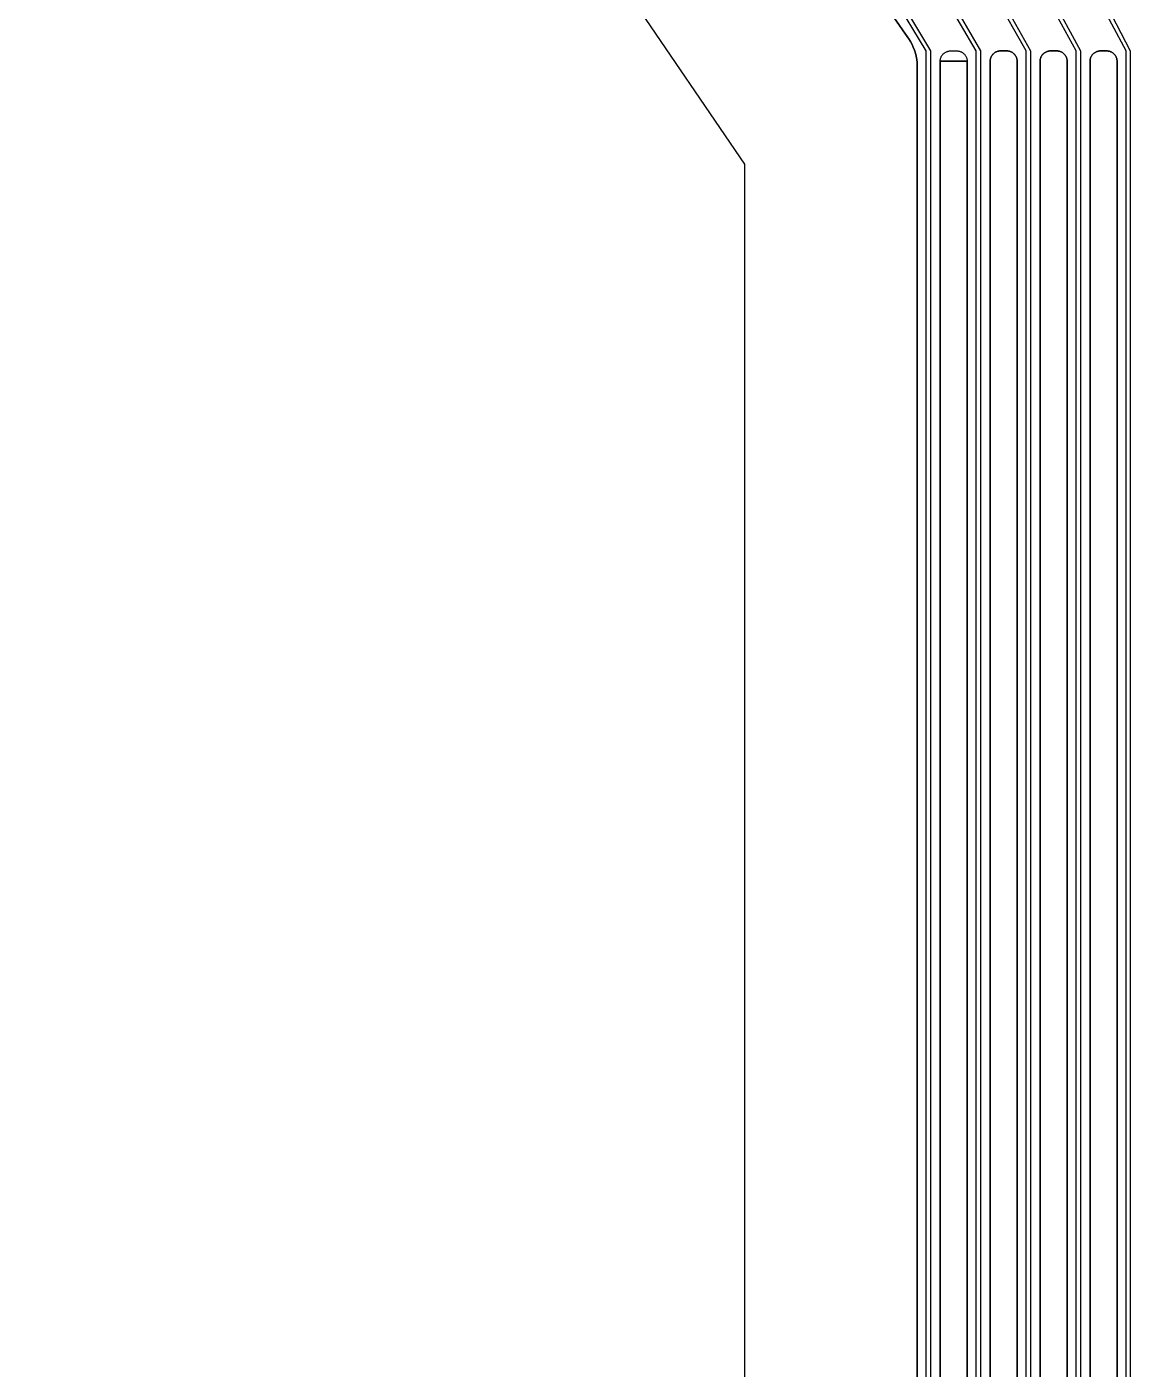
# Model space of a CAD drawing. Extents: x -2057 to 2225, y -44 to 31181.
# Drawn here: x -1120 to -589, y 8407 to 9052 of the extents above; entities that cross this region are included whole.
import ezdxf

# ---------------------------------------------------------------- set-up
doc = ezdxf.new("R2010")
doc.units = 0
for name, color, linetype in [('etching', 7, 'CONTINUOUS'), ('L2D0_etching2', 4, 'CONTINUOUS'), ('L3D0_etching3', 5, 'CONTINUOUS'), ('metalization', 8, 'CONTINUOUS'), ('polyimide', 9, 'CONTINUOUS'), ('polyimide_etch_borders', 10, 'CONTINUOUS')]:
    doc.layers.add(name, color=color, linetype=linetype)

msp = doc.modelspace()

# ---------------------------------------------------------------- linework, layer by layer
at = {"layer": 'etching'}
for points in [[(1890.612, 20342.595), (1890.612, 10404.624), (907.37, 8971.06), (907.37, 3311.52), (208.395, -1.125), (80.82, -44.08), (0, 0), (-775.12, 3311.52), (-775.12, 8985.76), (-1736.396, 10397.27), (-1736.396, 20343.044)], [(-1539.603, 10258.824), (-696.675, 9046.655), (-696.241, 9046.031), (-695.45, 9044.732), (-694.74, 9043.387), (-694.112, 9042.001), (-693.57, 9040.58), (-693.116, 9039.128), (-692.75, 9037.652), (-692.475, 9036.156), (-692.292, 9034.646), (-692.2, 9033.127), (-692.2, 9032.365), (-692.208, 3592.185)], [(-657.208, 3492.185), (-657.208, 9035.371), (-657.189, 9035.673), (-657.153, 9035.973), (-657.099, 9036.27), (-657.026, 9036.563), (-656.936, 9036.852), (-656.829, 9037.134), (-656.705, 9037.41), (-656.565, 9037.677), (-656.408, 9037.936), (-656.237, 9038.185), (-656.05, 9038.423), (-655.85, 9038.649), (-655.636, 9038.862), (-655.41, 9039.063), (-655.172, 9039.249), (-654.924, 9039.421), (-654.665, 9039.577), (-654.398, 9039.717), (-654.122, 9039.842), (-653.839, 9039.949), (-653.551, 9040.039), (-653.258, 9040.111), (-652.96, 9040.165), (-652.66, 9040.202), (-652.359, 9040.22), (-649.057, 9040.22), (-648.755, 9040.202), (-648.455, 9040.165), (-648.158, 9040.111), (-647.864, 9040.039), (-647.576, 9039.949), (-647.293, 9039.842), (-647.018, 9039.717), (-646.75, 9039.577), (-646.492, 9039.421), (-646.243, 9039.249), (-646.005, 9039.063), (-645.779, 9038.862), (-645.565, 9038.649), (-645.365, 9038.423), (-645.179, 9038.185), (-645.007, 9037.936), (-644.851, 9037.677), (-644.71, 9037.41), (-644.586, 9037.134), (-644.479, 9036.852), (-644.389, 9036.563), (-644.317, 9036.27), (-644.262, 9035.973), (-644.226, 9035.673), (-644.208, 9035.371), (-644.208, 3392.185)], [(-633.208, 3392.185), (-633.208, 9035.377), (-633.188, 9035.691), (-633.149, 9036.003), (-633.09, 9036.311), (-633.012, 9036.616), (-632.914, 9036.915), (-632.799, 9037.207), (-632.665, 9037.491), (-632.514, 9037.766), (-632.345, 9038.032), (-632.16, 9038.286), (-631.96, 9038.528), (-631.745, 9038.757), (-631.516, 9038.972), (-631.274, 9039.173), (-631.02, 9039.357), (-630.754, 9039.526), (-630.479, 9039.677), (-630.194, 9039.811), (-629.902, 9039.927), (-629.603, 9040.024), (-629.299, 9040.102), (-628.99, 9040.161), (-628.678, 9040.2), (-628.365, 9040.22), (-625.057, 9040.22), (-624.755, 9040.202), (-624.455, 9040.165), (-624.158, 9040.111), (-623.864, 9040.039), (-623.576, 9039.949), (-623.293, 9039.842), (-623.018, 9039.717), (-622.75, 9039.577), (-622.492, 9039.421), (-622.243, 9039.249), (-622.005, 9039.063), (-621.779, 9038.862), (-621.565, 9038.649), (-621.365, 9038.423), (-621.179, 9038.185), (-621.007, 9037.936), (-620.851, 9037.677), (-620.71, 9037.41), (-620.586, 9037.134), (-620.479, 9036.852), (-620.389, 9036.563), (-620.317, 9036.27), (-620.262, 9035.973), (-620.226, 9035.673), (-620.208, 9035.371), (-620.208, 3292.185)], [(-609.208, 3292.185), (-609.208, 9035.377), (-609.188, 9035.691), (-609.149, 9036.003), (-609.09, 9036.311), (-609.012, 9036.616), (-608.914, 9036.915), (-608.799, 9037.207), (-608.665, 9037.491), (-608.514, 9037.766), (-608.345, 9038.032), (-608.16, 9038.286), (-607.96, 9038.528), (-607.745, 9038.757), (-607.516, 9038.972), (-607.274, 9039.173), (-607.02, 9039.357), (-606.754, 9039.526), (-606.479, 9039.677), (-606.194, 9039.811), (-605.902, 9039.927), (-605.603, 9040.024), (-605.299, 9040.102), (-604.99, 9040.161), (-604.678, 9040.2), (-604.365, 9040.22), (-601.057, 9040.22), (-600.755, 9040.202), (-600.455, 9040.165), (-600.158, 9040.111), (-599.864, 9040.039), (-599.576, 9039.949), (-599.293, 9039.842), (-599.018, 9039.717), (-598.75, 9039.577), (-598.492, 9039.421), (-598.243, 9039.249), (-598.005, 9039.063), (-597.779, 9038.862), (-597.565, 9038.649), (-597.365, 9038.423), (-597.179, 9038.185), (-597.007, 9037.936), (-596.851, 9037.677), (-596.71, 9037.41), (-596.586, 9037.134), (-596.479, 9036.852), (-596.389, 9036.563), (-596.317, 9036.27), (-596.262, 9035.973), (-596.226, 9035.673), (-596.208, 9035.371), (-596.208, 3192.185)], [(-681.208, 3592.185), (-681.208, 9035.365), (-668.208, 9035.365), (-668.208, 3492.185)]]:
    msp.add_lwpolyline(points, dxfattribs=at)
at = {"layer": 'L2D0_etching2'}
msp.add_lwpolyline([(1890.612, 20342.595), (1890.612, 10404.624), (907.37, 8971.06), (907.37, 3311.52), (208.395, -1.125), (80.82, -44.08), (0, 0), (-775.12, 3311.52), (-775.12, 8985.76), (-1736.396, 10397.27), (-1736.396, 20343.044)], dxfattribs=at)
at = {"layer": 'L3D0_etching3'}
for points in [[(1890.612, 20342.595), (1890.612, 10404.624), (907.37, 8971.06), (907.37, 3311.52), (208.395, -1.125), (80.82, -44.08), (0, 0), (-775.12, 3311.52), (-775.12, 8985.76), (-1736.396, 10397.27), (-1736.396, 20343.044)], [(-1539.603, 10258.824), (-696.675, 9046.655), (-696.241, 9046.031), (-695.45, 9044.732), (-694.74, 9043.387), (-694.112, 9042.001), (-693.57, 9040.58), (-693.116, 9039.128), (-692.75, 9037.652), (-692.475, 9036.156), (-692.292, 9034.646), (-692.2, 9033.127), (-692.2, 9032.365), (-692.208, 3592.185)], [(-657.208, 3492.185), (-657.208, 9035.371), (-657.189, 9035.673), (-657.153, 9035.973), (-657.099, 9036.27), (-657.026, 9036.563), (-656.936, 9036.852), (-656.829, 9037.134), (-656.705, 9037.41), (-656.565, 9037.677), (-656.408, 9037.936), (-656.237, 9038.185), (-656.05, 9038.423), (-655.85, 9038.649), (-655.636, 9038.862), (-655.41, 9039.063), (-655.172, 9039.249), (-654.924, 9039.421), (-654.665, 9039.577), (-654.398, 9039.717), (-654.122, 9039.842), (-653.839, 9039.949), (-653.551, 9040.039), (-653.258, 9040.111), (-652.96, 9040.165), (-652.66, 9040.202), (-652.359, 9040.22), (-649.057, 9040.22), (-648.755, 9040.202), (-648.455, 9040.165), (-648.158, 9040.111), (-647.864, 9040.039), (-647.576, 9039.949), (-647.293, 9039.842), (-647.018, 9039.717), (-646.75, 9039.577), (-646.492, 9039.421), (-646.243, 9039.249), (-646.005, 9039.063), (-645.779, 9038.862), (-645.565, 9038.649), (-645.365, 9038.423), (-645.179, 9038.185), (-645.007, 9037.936), (-644.851, 9037.677), (-644.71, 9037.41), (-644.586, 9037.134), (-644.479, 9036.852), (-644.389, 9036.563), (-644.317, 9036.27), (-644.262, 9035.973), (-644.226, 9035.673), (-644.208, 9035.371), (-644.208, 3392.185)], [(-633.208, 3392.185), (-633.208, 9035.377), (-633.188, 9035.691), (-633.149, 9036.003), (-633.09, 9036.311), (-633.012, 9036.616), (-632.914, 9036.915), (-632.799, 9037.207), (-632.665, 9037.491), (-632.514, 9037.766), (-632.345, 9038.032), (-632.16, 9038.286), (-631.96, 9038.528), (-631.745, 9038.757), (-631.516, 9038.972), (-631.274, 9039.173), (-631.02, 9039.357), (-630.754, 9039.526), (-630.479, 9039.677), (-630.194, 9039.811), (-629.902, 9039.927), (-629.603, 9040.024), (-629.299, 9040.102), (-628.99, 9040.161), (-628.678, 9040.2), (-628.365, 9040.22), (-625.057, 9040.22), (-624.755, 9040.202), (-624.455, 9040.165), (-624.158, 9040.111), (-623.864, 9040.039), (-623.576, 9039.949), (-623.293, 9039.842), (-623.018, 9039.717), (-622.75, 9039.577), (-622.492, 9039.421), (-622.243, 9039.249), (-622.005, 9039.063), (-621.779, 9038.862), (-621.565, 9038.649), (-621.365, 9038.423), (-621.179, 9038.185), (-621.007, 9037.936), (-620.851, 9037.677), (-620.71, 9037.41), (-620.586, 9037.134), (-620.479, 9036.852), (-620.389, 9036.563), (-620.317, 9036.27), (-620.262, 9035.973), (-620.226, 9035.673), (-620.208, 9035.371), (-620.208, 3292.185)], [(-609.208, 3292.185), (-609.208, 9035.377), (-609.188, 9035.691), (-609.149, 9036.003), (-609.09, 9036.311), (-609.012, 9036.616), (-608.914, 9036.915), (-608.799, 9037.207), (-608.665, 9037.491), (-608.514, 9037.766), (-608.345, 9038.032), (-608.16, 9038.286), (-607.96, 9038.528), (-607.745, 9038.757), (-607.516, 9038.972), (-607.274, 9039.173), (-607.02, 9039.357), (-606.754, 9039.526), (-606.479, 9039.677), (-606.194, 9039.811), (-605.902, 9039.927), (-605.603, 9040.024), (-605.299, 9040.102), (-604.99, 9040.161), (-604.678, 9040.2), (-604.365, 9040.22), (-601.057, 9040.22), (-600.755, 9040.202), (-600.455, 9040.165), (-600.158, 9040.111), (-599.864, 9040.039), (-599.576, 9039.949), (-599.293, 9039.842), (-599.018, 9039.717), (-598.75, 9039.577), (-598.492, 9039.421), (-598.243, 9039.249), (-598.005, 9039.063), (-597.779, 9038.862), (-597.565, 9038.649), (-597.365, 9038.423), (-597.179, 9038.185), (-597.007, 9037.936), (-596.851, 9037.677), (-596.71, 9037.41), (-596.586, 9037.134), (-596.479, 9036.852), (-596.389, 9036.563), (-596.317, 9036.27), (-596.262, 9035.973), (-596.226, 9035.673), (-596.208, 9035.371), (-596.208, 3192.185)], [(-681.208, 3592.185), (-681.208, 9035.365), (-668.208, 9035.365), (-668.208, 3492.185)]]:
    msp.add_lwpolyline(points, dxfattribs=at)
at = {"layer": 'metalization'}
for points in [[(-591.858, 3187.204), (-591.858, 9040.22), (-1311.358, 10394.312), (-1311.358, 21635.081)], [(-1291.358, 21635.081), (-1291.358, 10394.312), (-589.858, 9040.22), (-589.858, 3187.204)], [(-615.858, 3287.204), (-615.858, 9040.22), (-1361.358, 10394.312), (-1361.358, 21395.019)], [(-1341.358, 21395.019), (-1341.358, 10394.312), (-613.858, 9040.22), (-613.858, 3287.204)], [(-639.858, 3387.204), (-639.858, 9040.22), (-1411.358, 10394.312), (-1411.358, 21154.957)], [(-1391.358, 21154.957), (-1391.358, 10394.312), (-637.858, 9040.22), (-637.858, 3387.204)], [(-663.858, 3487.204), (-663.858, 9040.22), (-1461.358, 10394.312), (-1461.358, 20914.895)], [(-1441.358, 20914.895), (-1441.358, 10394.312), (-661.858, 9040.22), (-661.858, 3487.204)], [(-687.858, 3587.204), (-687.858, 9040.22), (-1511.358, 10394.312), (-1511.358, 20674.833)], [(-1491.358, 20674.833), (-1491.358, 10394.312), (-685.858, 9040.22), (-685.858, 3587.204)]]:
    msp.add_lwpolyline(points, dxfattribs=at)
at = {"layer": 'polyimide'}
for points in [[(-692.208, 3592.185), (-692.2, 9032.367), (-692.2, 9033.127), (-692.292, 9034.646), (-692.475, 9036.156), (-692.75, 9037.652), (-693.116, 9039.128), (-693.57, 9040.58), (-694.112, 9042.001), (-694.74, 9043.387), (-695.45, 9044.732), (-696.241, 9046.031), (-696.675, 9046.655), (-1624.265, 10380.573)], [(-1624.265, 10380.573), (-696.675, 9046.655), (-696.241, 9046.031), (-695.45, 9044.732), (-694.74, 9043.387), (-694.112, 9042.001), (-693.57, 9040.58), (-693.116, 9039.128), (-692.75, 9037.652), (-692.475, 9036.156), (-692.292, 9034.646), (-692.2, 9033.127), (-692.2, 9032.367), (-692.208, 3592.185)], [(-679.274, 9039.173), (-679.02, 9039.357)], [(-679.02, 9039.357), (-678.754, 9039.526)], [(-678.754, 9039.526), (-678.479, 9039.677)], [(-678.479, 9039.677), (-678.194, 9039.811)], [(-678.194, 9039.811), (-677.902, 9039.927)], [(-677.902, 9039.927), (-677.603, 9040.024)], [(-677.603, 9040.024), (-677.299, 9040.102)], [(-677.299, 9040.102), (-676.99, 9040.161)], [(-676.99, 9040.161), (-676.678, 9040.2)], [(-676.678, 9040.2), (-676.365, 9040.22)], [(-676.365, 9040.22), (-673.057, 9040.22)], [(-673.057, 9040.22), (-672.755, 9040.202)], [(-672.755, 9040.202), (-672.455, 9040.165)], [(-672.455, 9040.165), (-672.158, 9040.111)], [(-672.158, 9040.111), (-671.864, 9040.039)], [(-671.864, 9040.039), (-671.576, 9039.949)], [(-671.576, 9039.949), (-671.293, 9039.842)], [(-671.293, 9039.842), (-671.018, 9039.717)], [(-671.018, 9039.717), (-670.75, 9039.577)], [(-670.75, 9039.577), (-670.492, 9039.421)], [(-670.492, 9039.421), (-670.243, 9039.249)], [(-644.208, 3392.185), (-644.208, 9035.371), (-644.226, 9035.673), (-644.262, 9035.973), (-644.317, 9036.27), (-644.389, 9036.563), (-644.479, 9036.852), (-644.586, 9037.134), (-644.71, 9037.41), (-644.851, 9037.677), (-645.007, 9037.936), (-645.179, 9038.185), (-645.365, 9038.423), (-645.565, 9038.649), (-645.779, 9038.862), (-646.005, 9039.063), (-646.243, 9039.249), (-646.492, 9039.421), (-646.75, 9039.577), (-647.018, 9039.717), (-647.293, 9039.842), (-647.576, 9039.949), (-647.864, 9040.039), (-648.158, 9040.111), (-648.455, 9040.165), (-648.755, 9040.202), (-649.057, 9040.22), (-652.359, 9040.22), (-652.66, 9040.202), (-652.96, 9040.165), (-653.258, 9040.111), (-653.551, 9040.039), (-653.839, 9039.949), (-654.122, 9039.842), (-654.398, 9039.717), (-654.665, 9039.577), (-654.924, 9039.421), (-655.172, 9039.249), (-655.41, 9039.063), (-655.636, 9038.862), (-655.85, 9038.649), (-656.05, 9038.423), (-656.237, 9038.185), (-656.408, 9037.936), (-656.565, 9037.677), (-656.705, 9037.41), (-656.829, 9037.134), (-656.936, 9036.852), (-657.026, 9036.563), (-657.099, 9036.27), (-657.153, 9035.973), (-657.189, 9035.673), (-657.208, 9035.371), (-657.208, 3492.185)], [(-657.208, 3492.185), (-657.208, 9035.371), (-657.189, 9035.673), (-657.153, 9035.973), (-657.099, 9036.27), (-657.026, 9036.563), (-656.936, 9036.852), (-656.829, 9037.134), (-656.705, 9037.41), (-656.565, 9037.677), (-656.408, 9037.936), (-656.237, 9038.185), (-656.05, 9038.423), (-655.85, 9038.649), (-655.636, 9038.862), (-655.41, 9039.063), (-655.172, 9039.249), (-654.924, 9039.421), (-654.665, 9039.577), (-654.398, 9039.717), (-654.122, 9039.842), (-653.839, 9039.949), (-653.551, 9040.039), (-653.258, 9040.111), (-652.96, 9040.165), (-652.66, 9040.202), (-652.359, 9040.22), (-649.057, 9040.22), (-648.755, 9040.202), (-648.455, 9040.165), (-648.158, 9040.111), (-647.864, 9040.039), (-647.576, 9039.949), (-647.293, 9039.842), (-647.018, 9039.717), (-646.75, 9039.577), (-646.492, 9039.421), (-646.243, 9039.249), (-646.005, 9039.063), (-645.779, 9038.862), (-645.565, 9038.649), (-645.365, 9038.423), (-645.179, 9038.185), (-645.007, 9037.936), (-644.851, 9037.677), (-644.71, 9037.41), (-644.586, 9037.134), (-644.479, 9036.852), (-644.389, 9036.563), (-644.317, 9036.27), (-644.262, 9035.973), (-644.226, 9035.673), (-644.208, 9035.371), (-644.208, 3392.185)], [(-620.208, 3292.185), (-620.208, 9035.371), (-620.226, 9035.673), (-620.262, 9035.973), (-620.317, 9036.27), (-620.389, 9036.563), (-620.479, 9036.852), (-620.586, 9037.134), (-620.71, 9037.41), (-620.851, 9037.677), (-621.007, 9037.936), (-621.179, 9038.185), (-621.365, 9038.423), (-621.565, 9038.649), (-621.779, 9038.862), (-622.005, 9039.063), (-622.243, 9039.249), (-622.492, 9039.421), (-622.75, 9039.577), (-623.018, 9039.717), (-623.293, 9039.842), (-623.576, 9039.949), (-623.864, 9040.039), (-624.158, 9040.111), (-624.455, 9040.165), (-624.755, 9040.202), (-625.057, 9040.22), (-628.365, 9040.22), (-628.678, 9040.2), (-628.99, 9040.161), (-629.299, 9040.102), (-629.603, 9040.024), (-629.902, 9039.927), (-630.194, 9039.811), (-630.479, 9039.677), (-630.754, 9039.526), (-631.02, 9039.357), (-631.274, 9039.173), (-631.516, 9038.972), (-631.745, 9038.757), (-631.96, 9038.528), (-632.16, 9038.286), (-632.345, 9038.032), (-632.514, 9037.766), (-632.665, 9037.491), (-632.799, 9037.207), (-632.914, 9036.915), (-633.012, 9036.616), (-633.09, 9036.311), (-633.149, 9036.003), (-633.188, 9035.691), (-633.208, 9035.377), (-633.208, 3392.185)], [(-633.208, 3392.185), (-633.208, 9035.377), (-633.188, 9035.691), (-633.149, 9036.003), (-633.09, 9036.311), (-633.012, 9036.616), (-632.914, 9036.915), (-632.799, 9037.207), (-632.665, 9037.491), (-632.514, 9037.766), (-632.345, 9038.032), (-632.16, 9038.286), (-631.96, 9038.528), (-631.745, 9038.757), (-631.516, 9038.972), (-631.274, 9039.173), (-631.02, 9039.357), (-630.754, 9039.526), (-630.479, 9039.677), (-630.194, 9039.811), (-629.902, 9039.927), (-629.603, 9040.024), (-629.299, 9040.102), (-628.99, 9040.161), (-628.678, 9040.2), (-628.365, 9040.22), (-625.057, 9040.22), (-624.755, 9040.202), (-624.455, 9040.165), (-624.158, 9040.111), (-623.864, 9040.039), (-623.576, 9039.949), (-623.293, 9039.842), (-623.018, 9039.717), (-622.75, 9039.577), (-622.492, 9039.421), (-622.243, 9039.249), (-622.005, 9039.063), (-621.779, 9038.862), (-621.565, 9038.649), (-621.365, 9038.423), (-621.179, 9038.185), (-621.007, 9037.936), (-620.851, 9037.677), (-620.71, 9037.41), (-620.586, 9037.134), (-620.479, 9036.852), (-620.389, 9036.563), (-620.317, 9036.27), (-620.262, 9035.973), (-620.226, 9035.673), (-620.208, 9035.371), (-620.208, 3292.185)], [(-596.208, 3192.185), (-596.208, 9035.371), (-596.226, 9035.673), (-596.262, 9035.973), (-596.317, 9036.27), (-596.389, 9036.563), (-596.479, 9036.852), (-596.586, 9037.134), (-596.71, 9037.41), (-596.851, 9037.677), (-597.007, 9037.936), (-597.179, 9038.185), (-597.365, 9038.423), (-597.565, 9038.649), (-597.779, 9038.862), (-598.005, 9039.063), (-598.243, 9039.249), (-598.492, 9039.421), (-598.75, 9039.577), (-599.018, 9039.717), (-599.293, 9039.842), (-599.576, 9039.949), (-599.864, 9040.039), (-600.158, 9040.111), (-600.455, 9040.165), (-600.755, 9040.202), (-601.057, 9040.22), (-604.365, 9040.22), (-604.678, 9040.2), (-604.99, 9040.161), (-605.299, 9040.102), (-605.603, 9040.024), (-605.902, 9039.927), (-606.194, 9039.811), (-606.479, 9039.677), (-606.754, 9039.526), (-607.02, 9039.357), (-607.274, 9039.173), (-607.516, 9038.972), (-607.745, 9038.757), (-607.96, 9038.528), (-608.16, 9038.286), (-608.345, 9038.032), (-608.514, 9037.766), (-608.665, 9037.491), (-608.799, 9037.207), (-608.914, 9036.915), (-609.012, 9036.616), (-609.09, 9036.311), (-609.149, 9036.003), (-609.188, 9035.691), (-609.208, 9035.377), (-609.208, 3292.185)], [(-609.208, 3292.185), (-609.208, 9035.377), (-609.188, 9035.691), (-609.149, 9036.003), (-609.09, 9036.311), (-609.012, 9036.616), (-608.914, 9036.915), (-608.799, 9037.207), (-608.665, 9037.491), (-608.514, 9037.766), (-608.345, 9038.032), (-608.16, 9038.286), (-607.96, 9038.528), (-607.745, 9038.757), (-607.516, 9038.972), (-607.274, 9039.173), (-607.02, 9039.357), (-606.754, 9039.526), (-606.479, 9039.677), (-606.194, 9039.811), (-605.902, 9039.927), (-605.603, 9040.024), (-605.299, 9040.102), (-604.99, 9040.161), (-604.678, 9040.2), (-604.365, 9040.22), (-601.057, 9040.22), (-600.755, 9040.202), (-600.455, 9040.165), (-600.158, 9040.111), (-599.864, 9040.039), (-599.576, 9039.949), (-599.293, 9039.842), (-599.018, 9039.717), (-598.75, 9039.577), (-598.492, 9039.421), (-598.243, 9039.249), (-598.005, 9039.063), (-597.779, 9038.862), (-597.565, 9038.649), (-597.365, 9038.423), (-597.179, 9038.185), (-597.007, 9037.936), (-596.851, 9037.677), (-596.71, 9037.41), (-596.586, 9037.134), (-596.479, 9036.852), (-596.389, 9036.563), (-596.317, 9036.27), (-596.262, 9035.973), (-596.226, 9035.673), (-596.208, 9035.371), (-596.208, 3192.185)], [(-681.208, 9035.377), (-681.188, 9035.691)], [(-668.208, 3492.185), (-668.208, 9035.365), (-681.208, 9035.365), (-681.208, 3592.185)], [(-681.208, 3592.185), (-681.208, 9035.365)], [(-681.188, 9035.691), (-681.149, 9036.003)], [(-681.149, 9036.003), (-681.09, 9036.311)], [(-681.09, 9036.311), (-681.012, 9036.616)], [(-681.012, 9036.616), (-680.914, 9036.915)], [(-680.914, 9036.915), (-680.799, 9037.207)], [(-680.799, 9037.207), (-680.665, 9037.491)], [(-680.665, 9037.491), (-680.514, 9037.766)], [(-680.514, 9037.766), (-680.345, 9038.032)], [(-680.345, 9038.032), (-680.16, 9038.286)], [(-680.16, 9038.286), (-679.96, 9038.528)], [(-679.96, 9038.528), (-679.745, 9038.757)], [(-679.745, 9038.757), (-679.516, 9038.972)], [(-679.516, 9038.972), (-679.274, 9039.173)], [(-670.243, 9039.249), (-670.005, 9039.063)], [(-670.005, 9039.063), (-669.779, 9038.862)], [(-669.779, 9038.862), (-669.565, 9038.649)], [(-669.565, 9038.649), (-669.365, 9038.423)], [(-669.365, 9038.423), (-669.179, 9038.185)], [(-669.179, 9038.185), (-669.007, 9037.936)], [(-669.007, 9037.936), (-668.851, 9037.677)], [(-668.851, 9037.677), (-668.71, 9037.41)], [(-668.71, 9037.41), (-668.586, 9037.134)], [(-668.586, 9037.134), (-668.479, 9036.852)], [(-668.479, 9036.852), (-668.389, 9036.563)], [(-668.389, 9036.563), (-668.317, 9036.27)], [(-668.317, 9036.27), (-668.262, 9035.973)], [(-668.262, 9035.973), (-668.226, 9035.673)], [(-668.226, 9035.673), (-668.208, 9035.371)], [(-668.208, 9035.365), (-668.208, 3492.185)], [(-692.2, 9032.367), (-692.208, 9020.385)]]:
    msp.add_lwpolyline(points, dxfattribs=at)
at = {"layer": 'polyimide_etch_borders'}
msp.add_lwpolyline([(1890.612, 20342.595), (1890.612, 10404.624), (907.37, 8971.06), (907.37, 3311.52), (208.395, -1.125), (80.82, -44.08), (0, 0), (-775.12, 3311.52), (-775.12, 8985.76), (-1736.396, 10397.27), (-1736.396, 20343.044)], dxfattribs=at)

doc.saveas('drawing.dxf')
